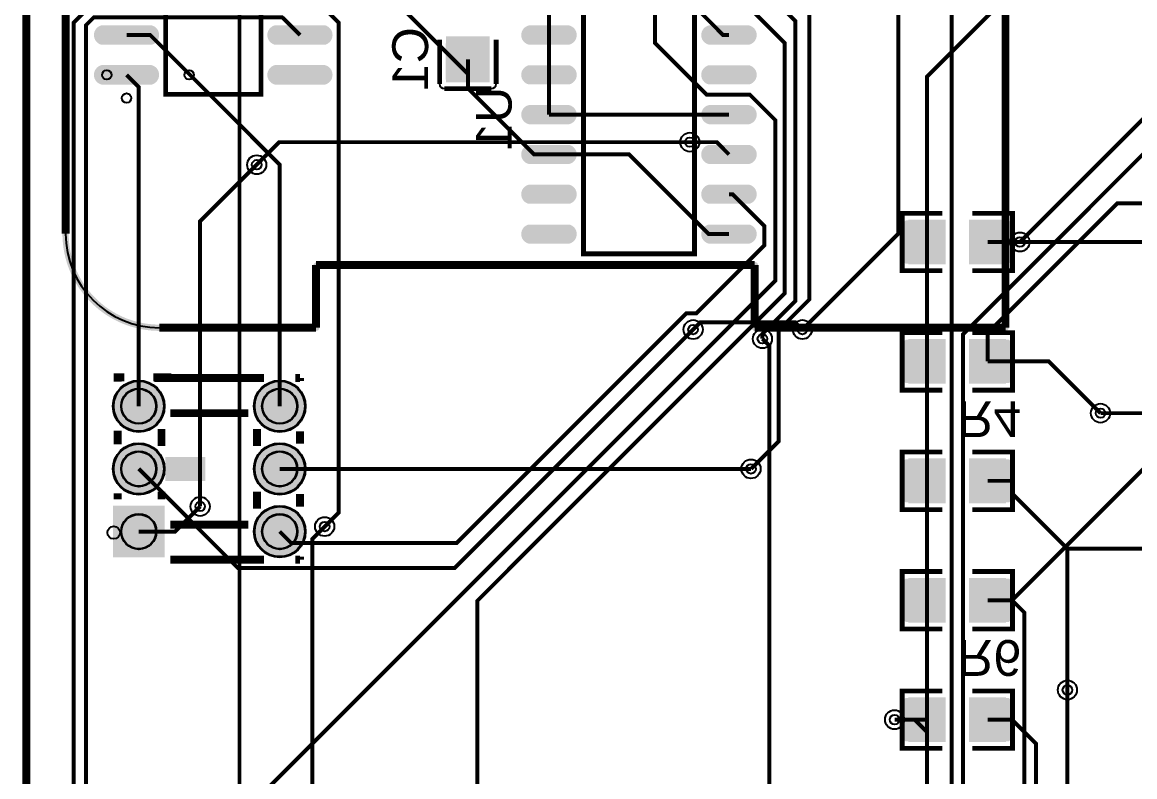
# Model space of a CAD drawing. Header units: millimetres. Extents: x -34 to 290, y -3 to 102.
# Drawn here: x -34.42 to 1.09, y 56.98 to 81.05 of the extents above; entities that cross this region are included whole.
import ezdxf

# ---------------------------------------------------------------- set-up
doc = ezdxf.new("R2010")
doc.units = ezdxf.units.MM
for name, color, linetype, true_color in [('BoardOutLine', 6, 'Continuous', 0xff00ff), ('BottomLayer', 5, 'Continuous', 0x0000ff), ('BottomPasteMaskLayer', 7, 'Continuous', 0x800000), ('BottomSilkLayer', 7, 'Continuous', 0x66cc33), ('BottomSolderMaskLayer', 7, 'Continuous', 0xaa00ff), ('Document', 7, 'Continuous', 0xffffff), ('Hole', 7, 'Continuous', 0x222222), ('Multi-Layer', 7, 'Continuous', 0xc0c0c0), ('TopLayer', 1, 'Continuous', 0xff0000), ('TopPasteMaskLayer', 9, 'Continuous', 0x808080), ('TopSilkLayer', 7, 'Continuous', 0xffcc00), ('TopSolderMaskLayer', 7, 'Continuous', 0x800080)]:
    doc.layers.add(name, color=color, linetype=linetype, true_color=true_color)
doc.styles.get("Standard").update_dxf_attribs({"font": 'arial.ttf'})

msp = doc.modelspace()

# ---------------------------------------------------------------- hatches: boundary and pattern name
at = {"layer": 'BottomLayer'}
for points in [[(-30.358, 80.932, -0.785398), (-30.358, 80.358), (-31.82, 80.358, -0.785398), (-31.82, 80.932)], [(-24.822, 80.932, -0.785398), (-24.822, 80.358), (-26.284, 80.358, -0.785398), (-26.284, 80.932)], [(-18.197, 80.365, -0.785398), (-18.197, 80.925), (-17.012, 80.925, -0.785398), (-17.012, 80.365)], [(-12.452, 80.365, -0.785398), (-12.452, 80.925), (-11.267, 80.925, -0.785398), (-11.267, 80.365)], [(-19.518, 80.574), (-20.868, 80.574), (-20.868, 79.164), (-19.518, 79.164)], [(-30.358, 79.662, -0.785398), (-30.358, 79.088), (-31.82, 79.088, -0.785398), (-31.82, 79.662)], [(-24.822, 79.662, -0.785398), (-24.822, 79.088), (-26.284, 79.088, -0.785398), (-26.284, 79.662)], [(-18.197, 79.095, -0.785398), (-18.197, 79.655), (-17.012, 79.655, -0.785398), (-17.012, 79.095)], [(-12.452, 79.095, -0.785398), (-12.452, 79.655), (-11.267, 79.655, -0.785398), (-11.267, 79.095)], [(-18.197, 77.825, -0.785398), (-18.197, 78.385), (-17.012, 78.385, -0.785398), (-17.012, 77.825)], [(-12.452, 77.825, -0.785398), (-12.452, 78.385), (-11.267, 78.385, -0.785398), (-11.267, 77.825)], [(-18.197, 76.555, -0.785398), (-18.197, 77.115), (-17.012, 77.115, -0.785398), (-17.012, 76.555)], [(-12.452, 76.555, -0.785398), (-12.452, 77.115), (-11.267, 77.115, -0.785398), (-11.267, 76.555)], [(-18.197, 75.285, -0.785398), (-18.197, 75.845), (-17.012, 75.845, -0.785398), (-17.012, 75.285)], [(-12.452, 75.285, -0.785398), (-12.452, 75.845), (-11.267, 75.845, -0.785398), (-11.267, 75.285)], [(-18.197, 74.015, -0.785398), (-18.197, 74.575), (-17.012, 74.575, -0.785398), (-17.012, 74.015)], [(-12.452, 74.015, -0.785398), (-12.452, 74.575), (-11.267, 74.575, -0.785398), (-11.267, 74.015)], [(-4.972, 70.919), (-4.972, 69.543), (-6.105, 69.543), (-6.105, 70.919)], [(-4.172, 70.919), (-4.172, 69.543), (-3.039, 69.543), (-3.039, 70.919)], [(-4.972, 63.299), (-4.972, 61.923), (-6.105, 61.923), (-6.105, 63.299)], [(-4.172, 63.299), (-4.172, 61.923), (-3.039, 61.923), (-3.039, 63.299)]]:
    msp.add_hatch(color=256, dxfattribs=at).paths.add_polyline_path(points)
at = {"layer": 'BottomPasteMaskLayer'}
for points in [[(-30.358, 80.932, -0.785398), (-30.358, 80.358), (-31.82, 80.358, -0.785398), (-31.82, 80.932)], [(-24.822, 80.932, -0.785398), (-24.822, 80.358), (-26.284, 80.358, -0.785398), (-26.284, 80.932)], [(-18.197, 80.365, -0.785398), (-18.197, 80.925), (-17.012, 80.925, -0.785398), (-17.012, 80.365)], [(-12.452, 80.365, -0.785398), (-12.452, 80.925), (-11.267, 80.925, -0.785398), (-11.267, 80.365)], [(-19.573, 80.424), (-19.993, 80.424), (-19.993, 79.979), (-20.443, 79.979), (-20.443, 80.419), (-20.853, 80.424), (-20.903, 80.374), (-20.903, 79.224), (-20.853, 79.174), (-19.573, 79.174), (-19.523, 79.224), (-19.523, 80.374)], [(-30.358, 79.662, -0.785398), (-30.358, 79.088), (-31.82, 79.088, -0.785398), (-31.82, 79.662)], [(-24.822, 79.662, -0.785398), (-24.822, 79.088), (-26.284, 79.088, -0.785398), (-26.284, 79.662)], [(-18.197, 79.095, -0.785398), (-18.197, 79.655), (-17.012, 79.655, -0.785398), (-17.012, 79.095)], [(-12.452, 79.095, -0.785398), (-12.452, 79.655), (-11.267, 79.655, -0.785398), (-11.267, 79.095)], [(-18.197, 77.825, -0.785398), (-18.197, 78.385), (-17.012, 78.385, -0.785398), (-17.012, 77.825)], [(-12.452, 77.825, -0.785398), (-12.452, 78.385), (-11.267, 78.385, -0.785398), (-11.267, 77.825)], [(-18.197, 76.555, -0.785398), (-18.197, 77.115), (-17.012, 77.115, -0.785398), (-17.012, 76.555)], [(-12.452, 76.555, -0.785398), (-12.452, 77.115), (-11.267, 77.115, -0.785398), (-11.267, 76.555)], [(-18.197, 75.285, -0.785398), (-18.197, 75.845), (-17.012, 75.845, -0.785398), (-17.012, 75.285)], [(-12.452, 75.285, -0.785398), (-12.452, 75.845), (-11.267, 75.845, -0.785398), (-11.267, 75.285)], [(-18.197, 74.015, -0.785398), (-18.197, 74.575), (-17.012, 74.575, -0.785398), (-17.012, 74.015)], [(-12.452, 74.015, -0.785398), (-12.452, 74.575), (-11.267, 74.575, -0.785398), (-11.267, 74.015)], [(-6.272, 70.871), (-6.272, 69.591), (-6.222, 69.541), (-5.072, 69.541), (-5.022, 69.591), (-5.017, 70.001), (-5.467, 70.001), (-5.467, 70.451), (-5.027, 70.451), (-5.022, 70.871), (-5.072, 70.921), (-6.222, 70.921)], [(-4.122, 70.871), (-4.122, 70.451), (-3.677, 70.451), (-3.677, 70.001), (-4.117, 70.001), (-4.122, 69.591), (-4.072, 69.541), (-2.922, 69.541), (-2.872, 69.591), (-2.872, 70.871), (-2.922, 70.921), (-4.072, 70.921)], [(-6.272, 63.251), (-6.272, 61.971), (-6.222, 61.921), (-5.072, 61.921), (-5.022, 61.971), (-5.017, 62.381), (-5.467, 62.381), (-5.467, 62.831), (-5.027, 62.831), (-5.022, 63.251), (-5.072, 63.301), (-6.222, 63.301)], [(-4.122, 63.251), (-4.122, 62.831), (-3.677, 62.831), (-3.677, 62.381), (-4.117, 62.381), (-4.122, 61.971), (-4.072, 61.921), (-2.922, 61.921), (-2.872, 61.971), (-2.872, 63.251), (-2.922, 63.301), (-4.072, 63.301)]]:
    msp.add_hatch(color=256, dxfattribs=at).paths.add_polyline_path(points)
at = {"layer": 'BottomSolderMaskLayer'}
for points in [[(-30.293, 80.957, -0.785398), (-30.293, 80.333), (-31.884, 80.333, -0.785398), (-31.884, 80.957)], [(-24.758, 80.957, -0.785398), (-24.758, 80.333), (-26.349, 80.333, -0.785398), (-26.349, 80.957)], [(-18.251, 80.34, -0.785398), (-18.251, 80.95), (-16.958, 80.95, -0.785398), (-16.958, 80.34)], [(-12.506, 80.34, -0.785398), (-12.506, 80.95), (-11.213, 80.95, -0.785398), (-11.213, 80.34)], [(-19.494, 80.601), (-20.892, 80.601), (-20.892, 79.137), (-19.494, 79.137)], [(-30.293, 79.687, -0.785398), (-30.293, 79.063), (-31.884, 79.063, -0.785398), (-31.884, 79.687)], [(-24.758, 79.687, -0.785398), (-24.758, 79.063), (-26.349, 79.063, -0.785398), (-26.349, 79.687)], [(-18.251, 79.07, -0.785398), (-18.251, 79.68), (-16.958, 79.68, -0.785398), (-16.958, 79.07)], [(-12.506, 79.07, -0.785398), (-12.506, 79.68), (-11.213, 79.68, -0.785398), (-11.213, 79.07)], [(-18.251, 77.8, -0.785398), (-18.251, 78.41), (-16.958, 78.41, -0.785398), (-16.958, 77.8)], [(-12.506, 77.8, -0.785398), (-12.506, 78.41), (-11.213, 78.41, -0.785398), (-11.213, 77.8)], [(-18.251, 76.53, -0.785398), (-18.251, 77.14), (-16.958, 77.14, -0.785398), (-16.958, 76.53)], [(-12.506, 76.53, -0.785398), (-12.506, 77.14), (-11.213, 77.14, -0.785398), (-11.213, 76.53)], [(-18.251, 75.26, -0.785398), (-18.251, 75.87), (-16.958, 75.87, -0.785398), (-16.958, 75.26)], [(-12.506, 75.26, -0.785398), (-12.506, 75.87), (-11.213, 75.87, -0.785398), (-11.213, 75.26)], [(-18.251, 73.99, -0.785398), (-18.251, 74.6), (-16.958, 74.6, -0.785398), (-16.958, 73.99)], [(-12.506, 73.99, -0.785398), (-12.506, 74.6), (-11.213, 74.6, -0.785398), (-11.213, 73.99)], [(-4.947, 70.945), (-4.947, 69.517), (-6.13, 69.517), (-6.13, 70.945)], [(-4.197, 70.945), (-4.197, 69.517), (-3.014, 69.517), (-3.014, 70.945)], [(-31.523, 68.802, 1), (-29.873, 68.802, 1)], [(-27.023, 68.802, 1), (-25.373, 68.802, 1)], [(-31.523, 66.802, 1), (-29.873, 66.802, 1)], [(-27.023, 66.802, 1), (-25.373, 66.802, 1)], [(-31.523, 63.977), (-31.523, 65.627), (-29.873, 65.627), (-29.873, 63.977)], [(-27.023, 64.802, 1), (-25.373, 64.802, 1)], [(-4.947, 63.325), (-4.947, 61.897), (-6.13, 61.897), (-6.13, 63.325)], [(-4.197, 63.325), (-4.197, 61.897), (-3.014, 61.897), (-3.014, 63.325)]]:
    msp.add_hatch(color=256, dxfattribs=at).paths.add_polyline_path(points)
at = {"layer": 'Document'}
for points in [[(-33.134, 100.307), (-33.134, 74.306), (-33.133, 74.226), (-33.13, 74.146), (-33.125, 74.067), (-33.118, 73.987), (-33.108, 73.908), (-33.097, 73.829), (-33.084, 73.75), (-33.068, 73.672), (-33.051, 73.594), (-33.032, 73.517), (-33.01, 73.44), (-32.987, 73.363), (-32.962, 73.288), (-32.935, 73.213), (-32.906, 73.138), (-32.875, 73.065), (-32.842, 72.992), (-32.807, 72.92), (-32.77, 72.849), (-32.732, 72.779), (-32.692, 72.71), (-32.65, 72.642), (-32.606, 72.575), (-32.561, 72.51), (-32.513, 72.445), (-32.465, 72.382), (-32.414, 72.32), (-32.362, 72.26), (-32.309, 72.2), (-32.254, 72.142), (-32.198, 72.086), (-32.14, 72.031), (-32.08, 71.978), (-32.02, 71.926), (-31.958, 71.875), (-31.895, 71.827), (-31.83, 71.779), (-31.765, 71.734), (-31.698, 71.69), (-31.63, 71.648), (-31.561, 71.608), (-31.491, 71.57), (-31.42, 71.533), (-31.348, 71.498), (-31.275, 71.465), (-31.202, 71.434), (-31.128, 71.405), (-31.052, 71.378), (-30.977, 71.353), (-30.9, 71.33), (-30.823, 71.308), (-30.746, 71.289), (-30.668, 71.272), (-30.59, 71.256), (-30.511, 71.243), (-30.432, 71.232), (-30.353, 71.222), (-30.273, 71.215), (-30.194, 71.21), (-30.114, 71.207), (-30.034, 71.206), (-25.034, 71.206), (-25.02, 71.207), (-25.006, 71.21), (-24.992, 71.215), (-24.98, 71.222), (-24.969, 71.23), (-24.958, 71.241), (-24.95, 71.252), (-24.943, 71.265), (-24.938, 71.278), (-24.935, 71.292), (-24.934, 71.306), (-24.934, 73.206), (-11.134, 73.206), (-11.134, 71.306), (-11.133, 71.292), (-11.13, 71.278), (-11.125, 71.265), (-11.118, 71.252), (-11.11, 71.241), (-11.099, 71.23), (-11.088, 71.222), (-11.076, 71.215), (-11.062, 71.21), (-11.048, 71.207), (-11.034, 71.206), (-3.034, 71.206), (-3.02, 71.207), (-3.006, 71.21), (-2.992, 71.215), (-2.98, 71.222), (-2.969, 71.23), (-2.958, 71.241), (-2.95, 71.252), (-2.943, 71.265), (-2.938, 71.278), (-2.935, 71.292), (-2.934, 71.306), (-2.934, 96.806), (-3.134, 96.806), (-3.134, 71.456), (-3.135, 71.445), (-3.139, 71.434), (-3.145, 71.425), (-3.153, 71.417), (-3.162, 71.411), (-3.173, 71.407), (-3.184, 71.406), (-10.884, 71.406), (-10.895, 71.407), (-10.906, 71.411), (-10.915, 71.417), (-10.923, 71.425), (-10.929, 71.434), (-10.933, 71.445), (-10.934, 71.456), (-10.934, 73.306), (-10.935, 73.32), (-10.938, 73.334), (-10.943, 73.348), (-10.95, 73.36), (-10.958, 73.372), (-10.969, 73.382), (-10.98, 73.39), (-10.992, 73.397), (-11.006, 73.402), (-11.02, 73.405), (-11.034, 73.406), (-24.984, 73.406), (-25.002, 73.405), (-25.02, 73.402), (-25.037, 73.396), (-25.054, 73.389), (-25.069, 73.38), (-25.083, 73.368), (-25.096, 73.356), (-25.107, 73.341), (-25.117, 73.326), (-25.124, 73.309), (-25.13, 73.292), (-25.133, 73.274), (-25.134, 73.256), (-25.134, 71.456), (-25.135, 71.445), (-25.139, 71.434), (-25.145, 71.425), (-25.153, 71.417), (-25.162, 71.411), (-25.173, 71.407), (-25.184, 71.406), (-30.034, 71.406), (-30.111, 71.407), (-30.188, 71.41), (-30.265, 71.415), (-30.342, 71.422), (-30.419, 71.432), (-30.495, 71.443), (-30.571, 71.456), (-30.647, 71.472), (-30.722, 71.489), (-30.797, 71.508), (-30.871, 71.53), (-30.945, 71.553), (-31.018, 71.578), (-31.09, 71.605), (-31.162, 71.634), (-31.232, 71.665), (-31.302, 71.698), (-31.371, 71.733), (-31.439, 71.769), (-31.506, 71.808), (-31.572, 71.848), (-31.637, 71.889), (-31.701, 71.933), (-31.763, 71.978), (-31.825, 72.025), (-31.885, 72.074), (-31.944, 72.124), (-32.001, 72.175), (-32.057, 72.228), (-32.112, 72.283), (-32.165, 72.339), (-32.216, 72.396), (-32.266, 72.455), (-32.315, 72.515), (-32.362, 72.577), (-32.407, 72.639), (-32.451, 72.703), (-32.492, 72.768), (-32.532, 72.834), (-32.571, 72.901), (-32.607, 72.969), (-32.642, 73.038), (-32.675, 73.108), (-32.706, 73.178), (-32.735, 73.25), (-32.762, 73.322), (-32.787, 73.395), (-32.81, 73.469), (-32.832, 73.543), (-32.851, 73.618), (-32.868, 73.693), (-32.884, 73.769), (-32.897, 73.845), (-32.908, 73.921), (-32.918, 73.998), (-32.925, 74.075), (-32.93, 74.152), (-32.933, 74.229), (-32.934, 74.306), (-32.934, 100.307)], [(-29.845, 66.421), (-28.575, 66.421), (-28.575, 67.183), (-29.845, 67.183)]]:
    msp.add_hatch(color=256, dxfattribs=at).paths.add_polyline_path(points)
at = {"layer": 'Multi-Layer'}
for points in [[(-31.498, 68.802, 1), (-29.898, 68.802, 1)], [(-26.998, 68.802, 1), (-25.398, 68.802, 1)], [(-31.498, 66.802, 1), (-29.898, 66.802, 1)], [(-26.998, 66.802, 1), (-25.398, 66.802, 1)], [(-31.498, 64.002), (-31.498, 65.602), (-29.898, 65.602), (-29.898, 64.002)], [(-26.998, 64.802, 1), (-25.398, 64.802, 1)]]:
    msp.add_hatch(color=256, dxfattribs=at).paths.add_polyline_path(points)
at = {"layer": 'TopLayer'}
for points in [[(-4.972, 74.729), (-4.972, 73.353), (-6.105, 73.353), (-6.105, 74.729)], [(-4.172, 74.729), (-4.172, 73.353), (-3.039, 73.353), (-3.039, 74.729)], [(-4.972, 65.733), (-4.972, 67.109), (-6.105, 67.109), (-6.105, 65.733)], [(-4.172, 65.733), (-4.172, 67.109), (-3.039, 67.109), (-3.039, 65.733)], [(-4.972, 58.113), (-4.972, 59.489), (-6.105, 59.489), (-6.105, 58.113)], [(-4.172, 58.113), (-4.172, 59.489), (-3.039, 59.489), (-3.039, 58.113)]]:
    msp.add_hatch(color=256, dxfattribs=at).paths.add_polyline_path(points)
at = {"layer": 'TopPasteMaskLayer'}
for points in [[(-5.022, 74.681), (-5.022, 74.261), (-5.467, 74.261), (-5.467, 73.811), (-5.027, 73.811), (-5.022, 73.401), (-5.072, 73.351), (-6.222, 73.351), (-6.272, 73.401), (-6.272, 74.681), (-6.222, 74.731), (-5.072, 74.731)], [(-2.872, 74.681), (-2.872, 73.401), (-2.922, 73.351), (-4.072, 73.351), (-4.122, 73.401), (-4.127, 73.811), (-3.677, 73.811), (-3.677, 74.261), (-4.117, 74.261), (-4.122, 74.681), (-4.072, 74.731), (-2.922, 74.731)], [(-6.272, 65.781), (-6.272, 67.061), (-6.222, 67.111), (-5.072, 67.111), (-5.022, 67.061), (-5.017, 66.651), (-5.467, 66.651), (-5.467, 66.201), (-5.027, 66.201), (-5.022, 65.781), (-5.072, 65.731), (-6.222, 65.731)], [(-4.122, 65.781), (-4.122, 66.201), (-3.677, 66.201), (-3.677, 66.651), (-4.117, 66.651), (-4.122, 67.061), (-4.072, 67.111), (-2.922, 67.111), (-2.872, 67.061), (-2.872, 65.781), (-2.922, 65.731), (-4.072, 65.731)], [(-6.272, 58.161), (-6.272, 59.441), (-6.222, 59.491), (-5.072, 59.491), (-5.022, 59.441), (-5.017, 59.031), (-5.467, 59.031), (-5.467, 58.581), (-5.027, 58.581), (-5.022, 58.161), (-5.072, 58.111), (-6.222, 58.111)], [(-4.122, 58.161), (-4.122, 58.581), (-3.677, 58.581), (-3.677, 59.031), (-4.117, 59.031), (-4.122, 59.441), (-4.072, 59.491), (-2.922, 59.491), (-2.872, 59.441), (-2.872, 58.161), (-2.922, 58.111), (-4.072, 58.111)]]:
    msp.add_hatch(color=256, dxfattribs=at).paths.add_polyline_path(points)
at = {"layer": 'TopSolderMaskLayer'}
for points in [[(-4.947, 74.755), (-4.947, 73.327), (-6.13, 73.327), (-6.13, 74.755)], [(-4.197, 74.755), (-4.197, 73.327), (-3.014, 73.327), (-3.014, 74.755)], [(-31.523, 68.802, 1), (-29.873, 68.802, 1)], [(-27.023, 68.802, 1), (-25.373, 68.802, 1)], [(-31.523, 66.802, 1), (-29.873, 66.802, 1)], [(-27.023, 66.802, 1), (-25.373, 66.802, 1)], [(-4.947, 65.707), (-4.947, 67.135), (-6.13, 67.135), (-6.13, 65.707)], [(-4.197, 65.707), (-4.197, 67.135), (-3.014, 67.135), (-3.014, 65.707)], [(-31.523, 63.977), (-31.523, 65.627), (-29.873, 65.627), (-29.873, 63.977)], [(-27.023, 64.802, 1), (-25.373, 64.802, 1)], [(-4.947, 58.087), (-4.947, 59.515), (-6.13, 59.515), (-6.13, 58.087)], [(-4.197, 58.087), (-4.197, 59.515), (-3.014, 59.515), (-3.014, 58.087)]]:
    msp.add_hatch(color=256, dxfattribs=at).paths.add_polyline_path(points)

# ---------------------------------------------------------------- linework, layer by layer
at = {"layer": 'BoardOutLine', "const_width": 0.254}
msp.add_lwpolyline([(-34.29, 100.33), (-34.29, -2.54), (289.56, -2.54), (289.56, 100.33), (-34.29, 100.33)], close=True, dxfattribs=at)
at = {"layer": 'BottomLayer', "const_width": 0.127}
for points in [[(-14.224, 98.807), (-14.224, 80.396), (-12.568, 78.74), (-11.191, 78.74), (-10.38, 77.929), (-10.38, 72.81), (-27.045, 56.145), (-27.045, 33.495), (-17.893, 24.342), (-17.893, 20.083)], [(214.451, 88.633), (209.504, 93.58), (6.592, 93.58), (-4.755, 82.234), (-4.755, 47.738), (-4.388, 47.371)], [(-4.284, 54.991), (-4.389, 55.096), (-4.389, 71.1), (5.577, 81.066), (16.578, 81.066), (20.712, 85.2), (20.712, 88.938), (25.07, 93.297), (171.687, 93.297), (176.351, 88.633)], [(-11.157, 66.802), (-10.27, 67.689), (-10.27, 71.232), (-9.298, 72.204), (-9.298, 90.885), (-8.082, 92.101), (-7.257, 92.101)], [(-6.457, 90.901), (-6.457, 74.307), (-9.516, 71.248)], [(2.569, 88.215), (2.569, 79.182), (-2.572, 74.041)], [(-20.193, 79.409), (-23.334, 82.55), (-26.37, 82.55), (-28.286, 84.467)], [(-11.86, 80.645), (-12.044, 80.645), (-13.047, 81.648), (-13.047, 82.123), (-12.62, 82.55), (-11.198, 82.55), (-9.743, 81.094), (-9.743, 72.157), (-10.792, 71.107), (-10.792, 70.954)], [(-31.089, 81.915), (-31.902, 81.915), (-32.777, 81.039), (-32.777, 30.146), (-28.712, 26.082)], [(-25.553, 81.915), (-25.194, 81.915), (-24.317, 81.038), (-24.317, 65.408), (-24.764, 64.962)], [(-11.86, 81.915), (-11.609, 81.915), (-10.085, 80.391), (-10.085, 72.4), (-19.89, 62.594), (-19.89, 45.021)], [(-17.604, 80.645), (-17.604, 80.645), (-17.604, 81.915)], [(-25.552, 80.645), (-26.119, 81.209), (-32.134, 81.209), (-32.385, 80.957), (-32.385, 38.212), (-19.162, 24.991), (-19.162, 20.084)], [(-26.198, 68.802), (-26.198, 76.511), (-30.332, 80.645), (-31.089, 80.645)], [(-17.604, 79.375), (-17.604, 79.375), (-17.604, 80.645)], [(-20.193, 79.869), (-20.193, 79.869), (-20.193, 79.409)], [(-31.089, 79.375), (-30.698, 78.984), (-30.698, 68.802)], [(-20.193, 79.409), (-20.193, 79.409), (-20.193, 78.948)], [(-17.604, 78.105), (-17.604, 78.105), (-17.604, 79.375)], [(-17.604, 76.835), (-18.08, 76.835), (-20.193, 78.948)], [(-17.604, 78.105), (-17.604, 78.105), (-11.86, 78.105)], [(-11.86, 76.835), (-12.251, 77.227), (-13.109, 77.227)], [(-17.604, 76.835), (-15.05, 76.835), (-12.51, 74.295), (-11.86, 74.295)], [(-26.933, 76.507), (-28.739, 74.702), (-28.739, 65.604)], [(-11.86, 75.565), (-11.745, 75.565), (-10.731, 74.551), (-10.731, 73.934), (-12.896, 71.77), (-13.22, 71.77), (-20.551, 64.439), (-25.835, 64.439), (-26.198, 64.802)], [(-3.606, 71.135), (0.532, 75.273), (1.783, 75.273), (4.146, 72.91)], [(-2.824, 62.611), (1.525, 66.96), (1.525, 74.742)], [(-30.698, 66.802), (-27.536, 63.64), (-20.611, 63.64), (-13.004, 71.248)], [(-3.606, 70.231), (-3.606, 70.231), (-3.606, 71.135)], [(-5.538, 62.611), (-5.538, 62.611), (-5.538, 70.231)], [(-3.606, 70.231), (-1.651, 70.231), (0, 68.58)], [(-2.824, 62.611), (-2.432, 62.22), (-2.432, 46.471), (-8.439, 40.464), (-13.478, 40.464), (-14.363, 39.579), (-15.122, 39.579), (-15.353, 39.349)], [(-5.538, 58.801), (-5.538, 58.801), (-5.538, 62.611)], [(-3.606, 62.611), (-3.606, 62.611), (-2.893, 62.611)], [(-2.893, 62.611), (-2.893, 62.611), (-2.824, 62.611)], [(-14.083, 39.349), (-13.45, 39.981), (-8.422, 39.981), (-1.057, 47.346), (-1.057, 59.748)], [(-5.538, 58.801), (-5.538, 58.801), (-6.574, 58.801)], [(-5.538, 54.991), (-5.538, 54.991), (-5.538, 58.801)]]:
    msp.add_lwpolyline(points, dxfattribs=at)
at = {"layer": 'BottomSilkLayer', "const_width": 0.152}
for points in [[(-29.842, 78.754), (-26.8, 78.754), (-26.8, 83.806), (-29.842, 83.806), (-29.842, 78.754)], [(-12.961, 83.816), (-16.503, 83.816), (-16.503, 73.664), (-12.961, 73.664), (-12.961, 83.816)]]:
    msp.add_lwpolyline(points, close=True, dxfattribs=at)
for points in [[(-21.097, 79.088), (-21.097, 79.088), (-21.097, 80.498)], [(-19.289, 80.498), (-19.289, 80.498), (-19.289, 79.088)], [(-19.442, 78.935), (-19.442, 78.935), (-20.944, 78.935)], [(-5.048, 71.148), (-6.333, 71.148), (-6.333, 69.314), (-5.048, 69.314)], [(-4.096, 71.148), (-2.811, 71.148), (-2.811, 69.314), (-4.096, 69.314)], [(-5.048, 63.528), (-6.333, 63.528), (-6.333, 61.694), (-5.048, 61.694)], [(-4.096, 63.528), (-2.811, 63.528), (-2.811, 61.694), (-4.096, 61.694)]]:
    msp.add_lwpolyline(points, dxfattribs=at)
at = {"layer": 'BottomSilkLayer'}
for centre in [(-29.09, 79.375), (-31.089, 78.636)]:
    msp.add_circle(centre, 0.15, dxfattribs=at)
for centre, start, end in [((-20.944, 79.088), 180, 270), ((-19.442, 79.088), 270, 0)]:
    msp.add_arc(centre, 0.152, start, end, dxfattribs=at)
at = {"layer": 'BottomSolderMaskLayer'}
for centre, radius in [((-30.698, 68.802), 0.825), ((-26.198, 68.802), 0.825), ((-30.698, 68.802), 0.567), ((-26.198, 68.802), 0.567), ((-30.698, 66.802), 0.825), ((-26.198, 66.802), 0.825), ((-30.698, 66.802), 0.567), ((-26.198, 66.802), 0.567), ((-30.698, 64.802), 0.567), ((-26.198, 64.802), 0.825), ((-26.198, 64.802), 0.567)]:
    msp.add_circle(centre, radius, dxfattribs=at)
at = {"layer": 'Document'}
for centre, radius in [((-31.719, 79.375), 0.15), ((-31.496, 64.77), 0.2)]:
    msp.add_circle(centre, radius, dxfattribs=at)
at = {"layer": 'Hole'}
for centre in [(-13.109, 77.227), (-26.933, 76.507), (-2.572, 74.041), (-13.004, 71.248), (-9.516, 71.248), (-10.792, 70.954), (0, 68.58), (-11.157, 66.802), (-28.739, 65.604), (-24.764, 64.962), (-1.057, 59.748), (-6.574, 58.801)]:
    msp.add_circle(centre, 0.153, dxfattribs=at)
at = {"layer": 'Multi-Layer'}
for centre, radius in [((-13.109, 77.227), 0.305), ((-26.933, 76.507), 0.305), ((-2.572, 74.041), 0.305), ((-13.004, 71.248), 0.305), ((-9.516, 71.248), 0.305), ((-10.792, 70.954), 0.305), ((-30.698, 68.802), 0.8), ((-26.198, 68.802), 0.8), ((-30.698, 68.802), 0.55), ((-26.198, 68.802), 0.55), ((0, 68.58), 0.305), ((-30.698, 66.802), 0.8), ((-26.198, 66.802), 0.8), ((-30.698, 66.802), 0.55), ((-26.198, 66.802), 0.55), ((-11.157, 66.802), 0.305), ((-28.739, 65.604), 0.305), ((-30.698, 64.802), 0.55), ((-26.198, 64.802), 0.8), ((-26.198, 64.802), 0.55), ((-24.764, 64.962), 0.305), ((-1.057, 59.748), 0.305), ((-6.574, 58.801), 0.305)]:
    msp.add_circle(centre, radius, dxfattribs=at)
at = {"layer": 'TopLayer', "const_width": 0.127}
for points in [[(-16.764, 98.807), (-27.483, 88.088), (-27.483, 32.559)], [(-1.651, 83.205), (-5.538, 79.318), (-5.538, 74.041)], [(-26.933, 76.507), (-26.214, 77.227), (-13.109, 77.227)], [(-5.538, 74.041), (-5.538, 74.041), (-5.538, 67.325)], [(-3.606, 74.041), (-3.606, 74.041), (-2.824, 74.041)], [(-3.606, 74.041), (-3.606, 74.041), (-2.824, 74.041)], [(-2.824, 74.041), (3.937, 74.041), (7.008, 70.97), (7.008, 68.654)], [(-2.824, 74.041), (-2.824, 74.041), (-2.572, 74.041)], [(-9.516, 71.248), (-9.745, 71.476), (-12.776, 71.476), (-13.004, 71.248)], [(-10.792, 70.954), (-10.572, 70.734), (-10.572, 49.41), (-19.304, 40.678), (-19.304, 40.242), (-11.39, 32.328), (-11.39, 26.103)], [(0, 68.58), (2.54, 68.58), (3.937, 67.183)], [(-5.538, 66.421), (-5.538, 66.421), (-5.538, 67.325)], [(-26.198, 66.802), (-26.198, 66.802), (-11.157, 66.802)], [(-5.538, 58.801), (-5.538, 58.801), (-5.538, 66.421)], [(-3.606, 66.421), (-3.606, 66.421), (-2.824, 66.421)], [(-1.057, 64.256), (-2.824, 66.023), (-2.824, 66.421)], [(-28.739, 65.604), (-29.54, 64.802), (-30.698, 64.802)], [(-24.764, 64.962), (-25.162, 64.564), (-25.162, 30.243)], [(-1.057, 59.748), (-1.057, 59.748), (-1.057, 64.256)], [(65.963, 64.256), (65.963, 64.256), (-1.057, 64.256)], [(-6.32, 58.801), (-6.32, 58.801), (-6.574, 58.801)], [(-5.929, 58.801), (-5.929, 58.801), (-6.32, 58.801)], [(-5.538, 58.801), (-5.538, 58.801), (-5.929, 58.801)], [(-5.929, 58.801), (-5.538, 58.41), (-5.538, 51.181)], [(-3.606, 58.801), (-3.606, 58.801), (-2.824, 58.801)], [(-2.057, 54.785), (-2.057, 58.035), (-2.824, 58.801)]]:
    msp.add_lwpolyline(points, dxfattribs=at)
at = {"layer": 'TopSilkLayer'}
for points, const_width in [([(-33.033, 100.307), (-33.033, 100.307), (-33.033, 74.307)], 0.254), ([(-3.033, 97.307), (-3.033, 97.307), (-3.033, 71.307)], 0.254), ([(-5.048, 74.958), (-6.333, 74.958), (-6.333, 73.124), (-5.048, 73.124)], 0.152), ([(-4.096, 74.958), (-2.811, 74.958), (-2.811, 73.124), (-4.096, 73.124)], 0.152), ([(-25.037, 73.306), (-25.037, 73.306), (-11.037, 73.306)], 0.254), ([(-25.037, 71.307), (-25.037, 71.307), (-25.037, 73.306)], 0.254), ([(-11.037, 71.308), (-11.037, 71.308), (-11.037, 73.307)], 0.254), ([(-30.037, 71.307), (-30.037, 71.307), (-25.037, 71.307)], 0.254), ([(-11.037, 71.307), (-11.037, 71.307), (-3.033, 71.307)], 0.254), ([(-31.369, 69.584), (-31.369, 69.723), (-31.159, 69.723)], 0.254), ([(-30.238, 69.723), (-30.238, 69.723), (-29.661, 69.723)], 0.254), ([(-30.197, 69.702), (-30.197, 69.702), (-26.699, 69.702)], 0.254), ([(-25.698, 69.702), (-25.698, 69.702), (-25.548, 69.702)], 0.254), ([(-25.548, 69.702), (-25.548, 69.702), (-25.548, 69.602)], 0.254), ([(-29.691, 68.58), (-29.691, 68.58), (-27.205, 68.58)], 0.254), ([(-29.972, 67.771), (-29.972, 67.771), (-29.972, 68.071)], 0.254), ([(-26.924, 68.071), (-26.924, 68.071), (-26.924, 67.533)], 0.254), ([(-31.369, 67.771), (-31.369, 67.771), (-31.369, 68.02)], 0.254), ([(-31.369, 67.771), (-31.369, 67.771), (-31.369, 67.584)], 0.254), ([(-29.972, 67.533), (-29.972, 67.533), (-29.972, 67.771)], 0.254), ([(-25.548, 68.002), (-25.548, 68.002), (-25.548, 67.602)], 0.254), ([(-5.048, 65.504), (-6.333, 65.504), (-6.333, 67.338), (-5.048, 67.338)], 0.152), ([(-4.096, 65.504), (-2.811, 65.504), (-2.811, 67.338), (-4.096, 67.338)], 0.152), ([(-31.369, 66.02), (-31.369, 66.02), (-31.369, 65.833)], 0.254), ([(-29.972, 66.071), (-29.972, 66.071), (-29.972, 65.833)], 0.254), ([(-26.924, 66.071), (-26.924, 66.071), (-26.924, 65.533)], 0.254), ([(-25.548, 66.002), (-25.548, 66.002), (-25.548, 65.602)], 0.254), ([(-29.691, 65.024), (-29.691, 65.024), (-27.205, 65.024)], 0.254), ([(-26.699, 63.902), (-26.699, 63.902), (-29.69, 63.902)], 0.254), ([(-25.548, 63.902), (-25.548, 63.902), (-25.698, 63.902)], 0.254), ([(-25.548, 64.002), (-25.548, 64.002), (-25.548, 63.902)], 0.254), ([(-5.048, 57.884), (-6.333, 57.884), (-6.333, 59.718), (-5.048, 59.718)], 0.152), ([(-4.096, 57.884), (-2.811, 57.884), (-2.811, 59.718), (-4.096, 59.718)], 0.152)]:
    msp.add_lwpolyline(points, dxfattribs=dict(at, const_width=const_width))
msp.add_arc((-30.035, 74.307), 3, 180.0058, 270, dxfattribs=at)
at = {"layer": 'TopSolderMaskLayer'}
for centre, radius in [((-30.698, 68.802), 0.825), ((-26.198, 68.802), 0.825), ((-30.698, 68.802), 0.567), ((-26.198, 68.802), 0.567), ((-30.698, 66.802), 0.825), ((-26.198, 66.802), 0.825), ((-30.698, 66.802), 0.567), ((-26.198, 66.802), 0.567), ((-30.698, 64.802), 0.567), ((-26.198, 64.802), 0.825), ((-26.198, 64.802), 0.567)]:
    msp.add_circle(centre, radius, dxfattribs=at)

# ---------------------------------------------------------------- texts
at = {"layer": 'BottomSilkLayer', "text_generation_flag": 2}
for s, rotation, p in [('C1', 90, (-21.463, 80.899)), ('U1', 90, (-18.796, 78.994)), ('R4', 180, (-4.572, 68.961)), ('R6', 180, (-4.572, 61.341))]:
    msp.add_text(s, height=1.143, rotation=rotation, dxfattribs=at).set_placement(p)

doc.saveas('drawing.dxf')
